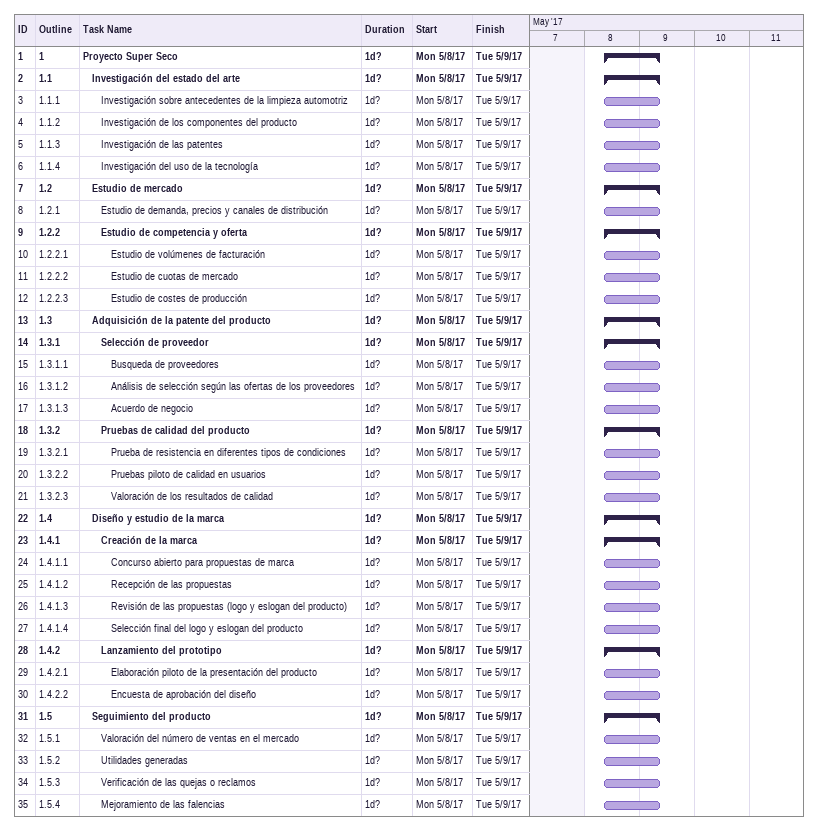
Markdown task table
| ID | WBS | Task | Duration | Start | Finish |
|---|---|---|---|---|---|
| 1 | 1 | **Proyecto Super Seco** | 1d? | 2017-05-08 | 2017-05-09 |
| 2 | 1.1 | **Investigación del estado del arte** | 1d? | 2017-05-08 | 2017-05-09 |
| 3 | 1.1.1 | Investigación sobre antecedentes de la limpieza automotriz | 1d? | 2017-05-08 | 2017-05-09 |
| 4 | 1.1.2 | Investigación de los componentes del producto | 1d? | 2017-05-08 | 2017-05-09 |
| 5 | 1.1.3 | Investigación de las patentes | 1d? | 2017-05-08 | 2017-05-09 |
| 6 | 1.1.4 | Investigación del uso de la tecnología | 1d? | 2017-05-08 | 2017-05-09 |
| 7 | 1.2 | **Estudio de mercado** | 1d? | 2017-05-08 | 2017-05-09 |
| 8 | 1.2.1 | Estudio de demanda, precios y canales de distribución | 1d? | 2017-05-08 | 2017-05-09 |
| 9 | 1.2.2 | **Estudio de competencia y oferta** | 1d? | 2017-05-08 | 2017-05-09 |
| 10 | 1.2.2.1 | Estudio de volúmenes de facturación | 1d? | 2017-05-08 | 2017-05-09 |
| 11 | 1.2.2.2 | Estudio de cuotas de mercado | 1d? | 2017-05-08 | 2017-05-09 |
| 12 | 1.2.2.3 | Estudio de costes de producción | 1d? | 2017-05-08 | 2017-05-09 |
| 13 | 1.3 | **Adquisición de la patente del producto** | 1d? | 2017-05-08 | 2017-05-09 |
| 14 | 1.3.1 | **Selección de proveedor** | 1d? | 2017-05-08 | 2017-05-09 |
| 15 | 1.3.1.1 | Busqueda de proveedores | 1d? | 2017-05-08 | 2017-05-09 |
| 16 | 1.3.1.2 | Análisis de selección según las ofertas de los proveedores | 1d? | 2017-05-08 | 2017-05-09 |
| 17 | 1.3.1.3 | Acuerdo de negocio | 1d? | 2017-05-08 | 2017-05-09 |
| 18 | 1.3.2 | **Pruebas de calidad del producto** | 1d? | 2017-05-08 | 2017-05-09 |
| 19 | 1.3.2.1 | Prueba de resistencia en diferentes tipos de condiciones | 1d? | 2017-05-08 | 2017-05-09 |
| 20 | 1.3.2.2 | Pruebas piloto de calidad en usuarios | 1d? | 2017-05-08 | 2017-05-09 |
| 21 | 1.3.2.3 | Valoración de los resultados de calidad | 1d? | 2017-05-08 | 2017-05-09 |
| 22 | 1.4 | **Diseño y estudio de la marca** | 1d? | 2017-05-08 | 2017-05-09 |
| 23 | 1.4.1 | **Creación de la marca** | 1d? | 2017-05-08 | 2017-05-09 |
| 24 | 1.4.1.1 | Concurso abierto para propuestas de marca | 1d? | 2017-05-08 | 2017-05-09 |
| 25 | 1.4.1.2 | Recepción de las propuestas | 1d? | 2017-05-08 | 2017-05-09 |
| 26 | 1.4.1.3 | Revisión de las propuestas (logo y eslogan del producto) | 1d? | 2017-05-08 | 2017-05-09 |
| 27 | 1.4.1.4 | Selección final del logo y eslogan del producto | 1d? | 2017-05-08 | 2017-05-09 |
| 28 | 1.4.2 | **Lanzamiento del prototipo** | 1d? | 2017-05-08 | 2017-05-09 |
| 29 | 1.4.2.1 | Elaboración piloto de la presentación del producto | 1d? | 2017-05-08 | 2017-05-09 |
| 30 | 1.4.2.2 | Encuesta de aprobación del diseño | 1d? | 2017-05-08 | 2017-05-09 |
| 31 | 1.5 | **Seguimiento del producto** | 1d? | 2017-05-08 | 2017-05-09 |
| 32 | 1.5.1 | Valoración del número de ventas en el mercado | 1d? | 2017-05-08 | 2017-05-09 |
| 33 | 1.5.2 | Utilidades generadas | 1d? | 2017-05-08 | 2017-05-09 |
| 34 | 1.5.3 | Verificación de las quejas o reclamos | 1d? | 2017-05-08 | 2017-05-09 |
| 35 | 1.5.4 | Mejoramiento de las falencias | 1d? | 2017-05-08 | 2017-05-09 |
